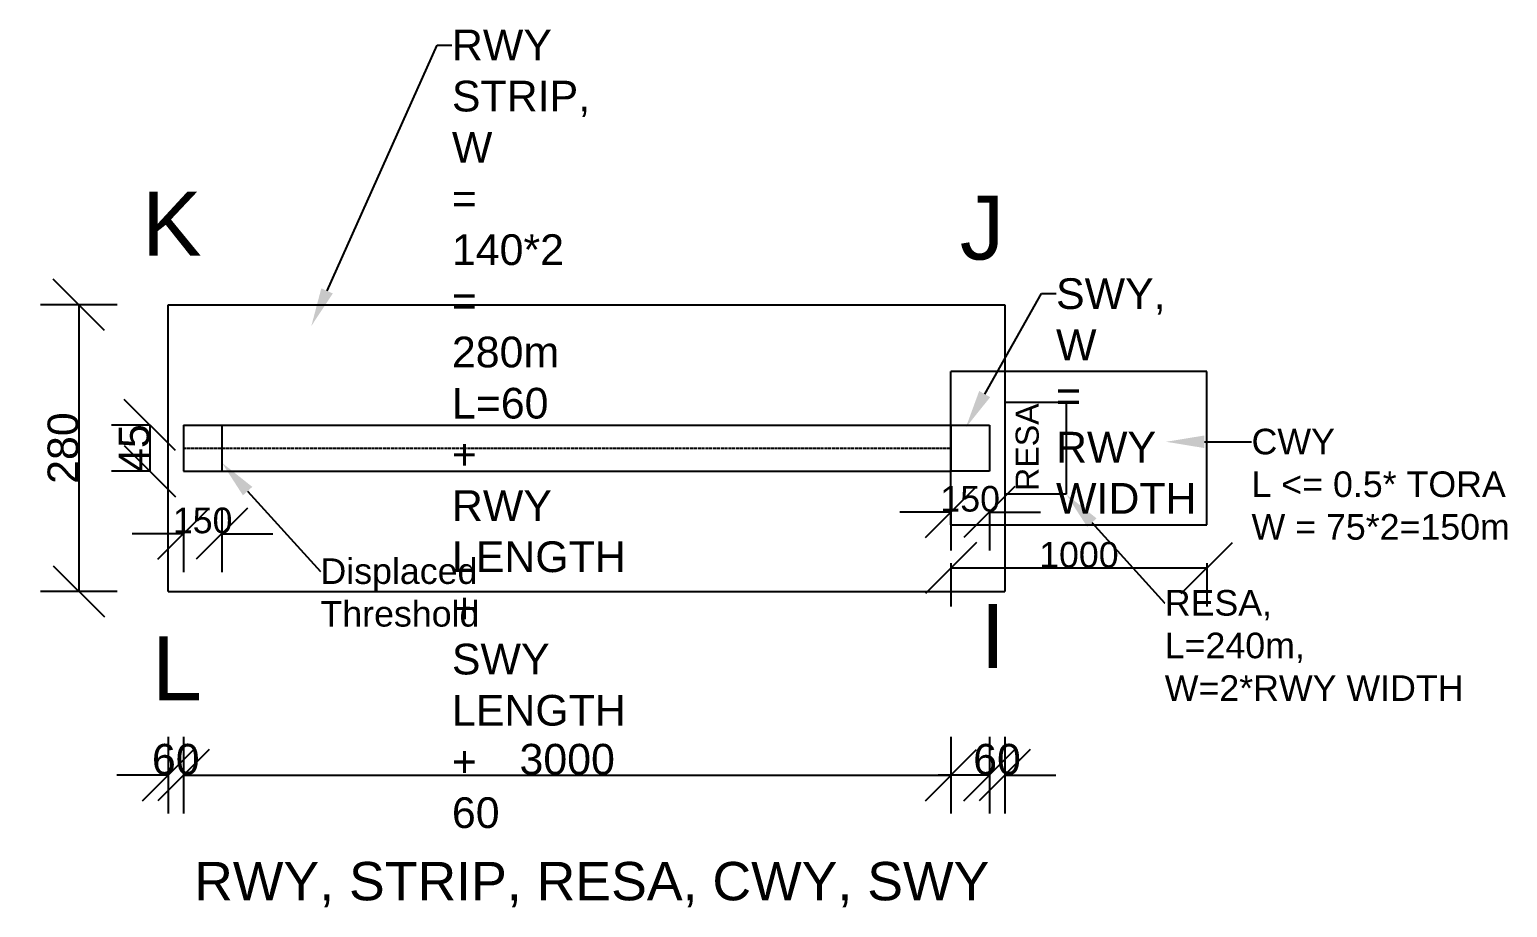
# Model space of a CAD drawing. Header units: metres. Extents: x 53499 to 358985, y 19300 to 120860.
# Drawn here: x 183396 to 189172, y 66312 to 69743 of the extents above; entities that cross this region are included whole.
import ezdxf
from ezdxf import colors
from ezdxf.entities.mleader import LeaderData, LeaderLine
from ezdxf.math import Vec2, Vec3

# ---------------------------------------------------------------- set-up
doc = ezdxf.new("R2010")
doc.units = ezdxf.units.M
doc.header["$MEASUREMENT"] = 0
doc.linetypes.add('ACAD_ISO02W100', pattern=[15, 12, -3])
for name, color, linetype in [('ClearWay', 132, 'Continuous'), ('Dimtxt', 82, 'Continuous'), ('RESA', 92, 'Continuous'), ('Runway', 10, 'Continuous'), ('RWY CL', 80, 'ACAD_ISO02W100'), ('RWY Strip', 160, 'Continuous'), ('Stopway', 42, 'Continuous'), ('Text', 240, 'Continuous')]:
    doc.layers.add(name, color=color, linetype=linetype)
doc.styles.get("Standard").update_dxf_attribs({"font": 'arial.ttf', "height": 425})
doc.styles.add('style1', font='arial.ttf', dxfattribs={"height": 250})
doc.styles.add('style2', font='arial.ttf', dxfattribs={"height": 200})
doc.dimstyles.new('Standard 200', dxfattribs={"dimtxt": 200, "dimasz": 200, "dimexe": 150, "dimexo": 150, "dimgap": 0.09, "dimtad": 1, "dimdec": 0, "dimzin": 0, "dimdsep": 46, "dimtxsty": 'style2', "dimblk": 'OBLIQUE', "dimcen": 0.09, "dimclrt": 256, "dimadec": 0, "dimazin": 0, "dimtfac": 1, "dimtdec": 0, "dimtix": 1, "dimtofl": 0, "dimtmove": 0, "dimatfit": 0, "dimfxl": 150, "dimfxlon": 1, "dimtolj": 1, "dimtzin": 0, "dimarcsym": 0})
doc.dimstyles.new('Standard Ver', dxfattribs={"dimtxt": 200, "dimasz": 200, "dimexe": 150, "dimexo": 150, "dimgap": 0.09, "dimtad": 1, "dimdec": 0, "dimlfac": 0.25, "dimzin": 0, "dimdsep": 46, "dimtxsty": 'style2', "dimblk": 'OBLIQUE', "dimcen": 0.09, "dimclrt": 256, "dimadec": 0, "dimazin": 0, "dimtfac": 1, "dimtdec": 0, "dimtix": 1, "dimtofl": 0, "dimtmove": 0, "dimatfit": 0, "dimfxl": 150, "dimfxlon": 1, "dimtolj": 1, "dimtzin": 0, "dimarcsym": 0})

# ---------------------------------------------------------------- blocks, each defined once
blk = doc.blocks.new('_Oblique')
at = {"color": 0, "linetype": 'ByBlock', "lineweight": -2}
blk.add_line((-0.5, -0.5), (0.5, 0.5), dxfattribs=at)
blk = doc.blocks.new('*D123')
at = {"layer": 'Defpoints', "color": 0, "transparency": 16777216}
for p in [(183937.2, 68017.6), (183997.2, 68017.6), (183997.2, 66829.3)]:
    blk.add_point(p, dxfattribs=at)
at = {"layer": 'Dimtxt', "color": 0, "lineweight": -2, "transparency": 16777216}
for p, q in [((183937.2, 66979.3), (183937.2, 66679.3)), ((183997.2, 66979.3), (183997.2, 66679.3)), ((183937.2, 66829.3), (183737.2, 66829.3)), ((183997.2, 66829.3), (184197.2, 66829.3))]:
    blk.add_line(p, q, dxfattribs=at)
at = {"layer": 'Dimtxt', "color": 0, "lineweight": -2, "transparency": 16777216, "xscale": 200, "yscale": 200, "zscale": 200}
blk.add_blockref('_Oblique', (183937.2, 66829.3), dxfattribs=at)
at = {"layer": 'Dimtxt', "color": 0, "lineweight": -2, "transparency": 16777216, "xscale": 200, "yscale": 200, "zscale": 200, "rotation": 180}
blk.add_blockref('_Oblique', (183997.2, 66829.3), dxfattribs=at)
at = {"layer": 'Dimtxt', "transparency": 16777216, "insert": (183967.2, 66890.7), "char_height": 200, "attachment_point": 5, "style": 'style2'}
blk.add_mtext('\\A1;{\\H0.6x;60}', dxfattribs=at)
blk = doc.blocks.new('*D124')
at = {"layer": 'Defpoints', "color": 0, "transparency": 16777216}
for p in [(183997.2, 68017.6), (186997.2, 68017.6), (186997.2, 66829.3)]:
    blk.add_point(p, dxfattribs=at)
at = {"layer": 'Dimtxt', "color": 0, "lineweight": -2, "transparency": 16777216}
for p, q in [((183997.2, 66979.3), (183997.2, 66679.3)), ((186997.2, 66979.3), (186997.2, 66679.3)), ((183997.2, 66829.3), (186997.2, 66829.3))]:
    blk.add_line(p, q, dxfattribs=at)
at = {"layer": 'Dimtxt', "color": 0, "lineweight": -2, "transparency": 16777216, "xscale": 200, "yscale": 200, "zscale": 200, "rotation": 180}
blk.add_blockref('_Oblique', (183997.2, 66829.3), dxfattribs=at)
at = {"layer": 'Dimtxt', "color": 0, "lineweight": -2, "transparency": 16777216, "xscale": 200, "yscale": 200, "zscale": 200}
blk.add_blockref('_Oblique', (186997.2, 66829.3), dxfattribs=at)
at = {"layer": 'Dimtxt', "transparency": 16777216, "insert": (185497.2, 66890.7), "char_height": 200, "attachment_point": 5, "style": 'style2'}
blk.add_mtext('\\A1;{\\H0.6x;3000}', dxfattribs=at)
blk = doc.blocks.new('*D125')
at = {"layer": 'Defpoints', "color": 0, "transparency": 16777216}
for p in [(183997.2, 68197.6), (183865.8, 68017.6), (183997.2, 68017.6)]:
    blk.add_point(p, dxfattribs=at)
at = {"layer": 'Dimtxt', "color": 0, "lineweight": -2, "transparency": 16777216}
for p, q in [((183865.8, 68197.6), (183715.8, 68197.6)), ((183865.8, 68197.6), (183865.8, 68017.6)), ((183865.8, 68017.6), (183715.8, 68017.6))]:
    blk.add_line(p, q, dxfattribs=at)
at = {"layer": 'Dimtxt', "color": 0, "lineweight": -2, "transparency": 16777216, "xscale": 200, "yscale": 200, "zscale": 200}
for p, rotation in [((183865.8, 68197.6), 90), ((183865.8, 68017.6), 270)]:
    blk.add_blockref('_Oblique', p, dxfattribs=dict(at, rotation=rotation))
at = {"layer": 'Dimtxt', "transparency": 16777216, "insert": (183804.6, 68107.6), "char_height": 200, "attachment_point": 5, "rotation": 90, "style": 'style2'}
blk.add_mtext('\\A1;{\\H0.6x;45}', dxfattribs=at)
blk = doc.blocks.new('*D126')
at = {"layer": 'Defpoints', "color": 0, "transparency": 16777216}
for p in [(183937.2, 68667.6), (183588.3, 67547.6), (183937.2, 67547.6)]:
    blk.add_point(p, dxfattribs=at)
at = {"layer": 'Dimtxt', "color": 0, "lineweight": -2, "transparency": 16777216}
for p, q in [((183738.3, 68667.6), (183438.3, 68667.6)), ((183588.3, 68667.6), (183588.3, 67547.6)), ((183738.3, 67547.6), (183438.3, 67547.6))]:
    blk.add_line(p, q, dxfattribs=at)
at = {"layer": 'Dimtxt', "color": 0, "lineweight": -2, "transparency": 16777216, "xscale": 200, "yscale": 200, "zscale": 200}
for p, rotation in [((183588.3, 68667.6), 90), ((183588.3, 67547.6), 270)]:
    blk.add_blockref('_Oblique', p, dxfattribs=dict(at, rotation=rotation))
at = {"layer": 'Dimtxt', "transparency": 16777216, "insert": (183527, 68107.6), "char_height": 200, "attachment_point": 5, "rotation": 90, "style": 'style2'}
blk.add_mtext('\\A1;{\\H0.6x;280}', dxfattribs=at)
blk = doc.blocks.new('*D127')
at = {"layer": 'Defpoints', "color": 0, "transparency": 16777216}
for p in [(187147.2, 68017.6), (187207.2, 68017.6), (187207.2, 66829.3)]:
    blk.add_point(p, dxfattribs=at)
at = {"layer": 'Dimtxt', "color": 0, "lineweight": -2, "transparency": 16777216}
for p, q in [((187147.2, 66979.3), (187147.2, 66679.3)), ((187207.2, 66979.3), (187207.2, 66679.3)), ((187147.2, 66829.3), (186947.2, 66829.3)), ((187207.2, 66829.3), (187407.2, 66829.3))]:
    blk.add_line(p, q, dxfattribs=at)
at = {"layer": 'Dimtxt', "color": 0, "lineweight": -2, "transparency": 16777216, "xscale": 200, "yscale": 200, "zscale": 200}
blk.add_blockref('_Oblique', (187147.2, 66829.3), dxfattribs=at)
at = {"layer": 'Dimtxt', "color": 0, "lineweight": -2, "transparency": 16777216, "xscale": 200, "yscale": 200, "zscale": 200, "rotation": 180}
blk.add_blockref('_Oblique', (187207.2, 66829.3), dxfattribs=at)
at = {"layer": 'Dimtxt', "transparency": 16777216, "insert": (187177.2, 66890.7), "char_height": 200, "attachment_point": 5, "style": 'style2'}
blk.add_mtext('\\A1;{\\H0.6x;60}', dxfattribs=at)
blk = doc.blocks.new('*D128')
at = {"layer": 'Defpoints', "color": 0, "transparency": 16777216}
for p in [(183997.2, 68017.6), (184147.2, 68017.6), (184147.2, 67772.9)]:
    blk.add_point(p, dxfattribs=at)
at = {"layer": 'Dimtxt', "color": 0, "lineweight": -2, "transparency": 16777216}
for p, q in [((183997.2, 67867.6), (183997.2, 67622.9)), ((184147.2, 67867.6), (184147.2, 67622.9)), ((183997.2, 67772.9), (183797.2, 67772.9)), ((184147.2, 67772.9), (184347.2, 67772.9))]:
    blk.add_line(p, q, dxfattribs=at)
at = {"layer": 'Dimtxt', "color": 0, "lineweight": -2, "transparency": 16777216, "xscale": 200, "yscale": 200, "zscale": 200}
blk.add_blockref('_Oblique', (183997.2, 67772.9), dxfattribs=at)
at = {"layer": 'Dimtxt', "color": 0, "lineweight": -2, "transparency": 16777216, "xscale": 200, "yscale": 200, "zscale": 200, "rotation": 180}
blk.add_blockref('_Oblique', (184147.2, 67772.9), dxfattribs=at)
at = {"layer": 'Dimtxt', "transparency": 16777216, "insert": (184072.2, 67824.1), "char_height": 200, "attachment_point": 5, "style": 'style2'}
blk.add_mtext('\\A1;{\\H0.5x;150}', dxfattribs=at)
blk = doc.blocks.new('*D129')
at = {"layer": 'Defpoints', "color": 0, "transparency": 16777216}
for p in [(186997.2, 67807.6), (187997.2, 67807.6), (187997.2, 67639)]:
    blk.add_point(p, dxfattribs=at)
at = {"layer": 'Dimtxt', "color": 0, "lineweight": -2, "transparency": 16777216}
for p, q in [((186997.2, 67657.6), (186997.2, 67489)), ((187997.2, 67657.6), (187997.2, 67489)), ((186997.2, 67639), (187997.2, 67639))]:
    blk.add_line(p, q, dxfattribs=at)
at = {"layer": 'Dimtxt', "color": 0, "lineweight": -2, "transparency": 16777216, "xscale": 200, "yscale": 200, "zscale": 200, "rotation": 180}
blk.add_blockref('_Oblique', (186997.2, 67639), dxfattribs=at)
at = {"layer": 'Dimtxt', "color": 0, "lineweight": -2, "transparency": 16777216, "xscale": 200, "yscale": 200, "zscale": 200}
blk.add_blockref('_Oblique', (187997.2, 67639), dxfattribs=at)
at = {"layer": 'Dimtxt', "transparency": 16777216, "insert": (187497.2, 67690.1), "char_height": 200, "attachment_point": 5, "style": 'style2'}
blk.add_mtext('\\A1;{\\H0.5x;1000}', dxfattribs=at)
blk = doc.blocks.new('*D130')
at = {"layer": 'Defpoints', "color": 0, "transparency": 16777216}
for p in [(186997.2, 68017.6), (187147.2, 68017.6), (187147.2, 67857.7)]:
    blk.add_point(p, dxfattribs=at)
at = {"layer": 'Dimtxt', "color": 0, "lineweight": -2, "transparency": 16777216}
for p, q in [((186997.2, 67857.7), (186797.2, 67857.7)), ((186997.2, 67867.6), (186997.2, 67707.7)), ((187147.2, 67867.6), (187147.2, 67707.7)), ((187147.2, 67857.7), (187347.2, 67857.7))]:
    blk.add_line(p, q, dxfattribs=at)
at = {"layer": 'Dimtxt', "color": 0, "lineweight": -2, "transparency": 16777216, "xscale": 200, "yscale": 200, "zscale": 200}
blk.add_blockref('_Oblique', (186997.2, 67857.7), dxfattribs=at)
at = {"layer": 'Dimtxt', "color": 0, "lineweight": -2, "transparency": 16777216, "xscale": 200, "yscale": 200, "zscale": 200, "rotation": 180}
blk.add_blockref('_Oblique', (187147.2, 67857.7), dxfattribs=at)
at = {"layer": 'Dimtxt', "transparency": 16777216, "insert": (187072.2, 67908.8), "char_height": 200, "attachment_point": 5, "style": 'style2'}
blk.add_mtext('\\A1;{\\H0.5x;150}', dxfattribs=at)

msp = doc.modelspace()

# ---------------------------------------------------------------- linework, layer by layer
at = {"layer": 'ClearWay'}
for p, q in [((187997.2, 68407.6), (186997.2, 68407.6)), ((186997.2, 67807.6), (186997.2, 68407.6)), ((187997.2, 67807.6), (187997.2, 68407.6)), ((186997.2, 67807.6), (187997.2, 67807.6))]:
    msp.add_line(p, q, dxfattribs=at)
at = {"layer": 'RESA'}
for p, q in [((187207.2, 68287.6), (187447.2, 68287.6)), ((187207.2, 68287.6), (187207.2, 67927.6)), ((187447.2, 68287.6), (187447.2, 67927.6)), ((187447.2, 67927.6), (187207.2, 67927.6))]:
    msp.add_line(p, q, dxfattribs=at)
at = {"layer": 'Runway'}
for p, q in [((183997.2, 68197.6), (183997.2, 68017.6)), ((183997.2, 68197.6), (186997.2, 68197.6)), ((184147.2, 68197.6), (184147.2, 68017.6)), ((186997.2, 68197.6), (186997.2, 68017.6)), ((183997.2, 68017.6), (186997.2, 68017.6))]:
    msp.add_line(p, q, dxfattribs=at)
at = {"layer": 'RWY CL'}
msp.add_line((183997.2, 68107.6), (186997.2, 68107.6), dxfattribs=at)
at = {"layer": 'RWY Strip'}
for p, q in [((183937.2, 67547.6), (183937.2, 68667.6)), ((183937.2, 68667.6), (187207.2, 68667.6)), ((187207.2, 68667.6), (187207.2, 67547.6)), ((183937.2, 67547.6), (187207.2, 67547.6))]:
    msp.add_line(p, q, dxfattribs=at)
at = {"layer": 'Stopway'}
for p, q in [((186997.2, 68197.6), (187147.2, 68197.6)), ((187147.2, 68197.6), (187147.2, 68017.6)), ((187147.2, 68017.6), (186997.2, 68017.6))]:
    msp.add_line(p, q, dxfattribs=at)

# ---------------------------------------------------------------- texts
at = {"layer": 'Text', "attachment_point": 3, "style": 'style1'}
for s, width, gutter_width, heights, insert, char_height in [('K', 99.134, 1, [0], (184068.3, 69109.6), 250), ('J', 99.134, 1, [0], (187206, 69094.4), 250), ('I', 200, 1, [0], (187209.7, 67498.8), 250), ('L', 200, 1, [0], (184069.1, 67372.2), 250), ('RWY, STRIP, RESA, CWY, SWY', 4344.145, 1000, [207.5], (187147.2, 66490.2), 150)]:
    msp.add_mtext_dynamic_manual_height_columns(s, width=width, gutter_width=gutter_width, heights=heights, dxfattribs=dict(at, insert=insert, char_height=char_height))
at = {"layer": 'Text', "insert": (187250, 68282.3), "char_height": 90, "attachment_point": 3, "rotation": 90, "style": 'style1'}
msp.add_mtext_dynamic_manual_height_columns('RESA', width=99.134, gutter_width=1, heights=[0], dxfattribs=at)

# ---------------------------------------------------------------- dimensions: what is measured, and where the dimension line sits
at = {"layer": 'Dimtxt'}
for base, p1, p2, picture, middle in [((183588.3, 67547.6), (183937.2, 68667.6), (183937.2, 67547.6), '*D126', (183527, 68107.6)), ((183865.8, 68017.6), (183997.2, 68197.6), (183997.2, 68017.6), '*D125', (183804.6, 68107.6))]:
    dim = msp.add_linear_dim(base=base, p1=p1, p2=p2, angle=90, text='{\\H0.6x;<>}', dimstyle='Standard Ver', dxfattribs=at)
    dim.commit()
    dim.dimension.update_dxf_attribs({"geometry": picture, "text_midpoint": middle})
for base, p1, p2, text, picture, middle in [((183997.2, 66829.3), (183937.2, 68017.6), (183997.2, 68017.6), '{\\H0.6x;<>}', '*D123', (183967.2, 66890.7)), ((184147.2, 67772.9), (183997.2, 68017.6), (184147.2, 68017.6), '{\\H0.5x;<>}', '*D128', (184072.2, 67824.1)), ((186997.2, 66829.3), (183997.2, 68017.6), (186997.2, 68017.6), '{\\H0.6x;<>}', '*D124', (185497.2, 66890.7)), ((187147.2, 67857.7), (186997.2, 68017.6), (187147.2, 68017.6), '{\\H0.5x;<>}', '*D130', (187072.2, 67908.8)), ((187207.2, 66829.3), (187147.2, 68017.6), (187207.2, 68017.6), '{\\H0.6x;<>}', '*D127', (187177.2, 66890.7)), ((187997.2, 67639), (186997.2, 67807.6), (187997.2, 67807.6), '{\\H0.5x;<>}', '*D129', (187497.2, 67690.1))]:
    dim = msp.add_linear_dim(base=base, p1=p1, p2=p2, text=text, dimstyle='Standard 200', dxfattribs=at)
    dim.commit()
    dim.dimension.update_dxf_attribs({"geometry": picture, "text_midpoint": middle})

# ---------------------------------------------------------------- leaders
ml = msp.add_multileader_mtext('Standard', dxfattribs=at)
ml.set_content('RWY STRIP, \\PW = 140*2 = 280m\\PL=60 + RWY LENGTH + SWY LENGTH + 60', color=256)
ml.set_leader_properties()
ml.build(insert=Vec2(0, 0))
ml.multileader.update_dxf_attribs({"dogleg_length": 0.36, "arrow_head_size": 150})
ctx = ml.context
ctx.base_point, ctx.char_height, ctx.arrow_head_size, ctx.landing_gap_size, ctx.plane_origin = Vec3(185046.4, 69682.4), 120, 150, 0.09, Vec3(184693.9, 69159.2)
notes = []
notes.append((ctx, [(0, (1, 1, 0), (184989.2, 69682.4), (1, 0), 57.3, [(0, [(184497.2, 68585.2)], 0, [])])]))
ctx.mtext.insert, ctx.mtext.width, ctx.mtext.flow_direction = Vec3(185046.5, 69743.4), 4.763, 5
ml = msp.add_multileader_mtext('Standard', dxfattribs=at)
ml.set_content('SWY, \\PW = RWY WIDTH ', color=256)
ml.set_leader_properties()
ml.build(insert=Vec2(0, 0))
ml.multileader.update_dxf_attribs({"dogleg_length": 0.36, "arrow_head_size": 150})
ctx = ml.context
ctx.base_point, ctx.char_height, ctx.arrow_head_size, ctx.landing_gap_size, ctx.plane_origin = Vec3(187407.7, 68711.2), 120, 150, 0.09, Vec3(187055.2, 68188.1)
notes.append((ctx, [(0, (1, 1, 0), (187350.5, 68711.2), (1, 0), 57.3, [(0, [(187055.2, 68188.1)], 0, [])])]))
ctx.mtext.insert, ctx.mtext.width, ctx.mtext.flow_direction = Vec3(187407.8, 68771.3), 4.763, 5
ml = msp.add_multileader_mtext('Standard', dxfattribs=at)
ml.set_content('CWY\\PL <= 0.5* TORA\\PW = 75*2=150m', color=256)
ml.set_leader_properties()
ml.build(insert=Vec2(0, 0))
ml.multileader.update_dxf_attribs({"dogleg_length": 0.36, "arrow_head_size": 150})
ctx = ml.context
ctx.base_point, ctx.char_height, ctx.arrow_head_size, ctx.landing_gap_size, ctx.plane_origin = Vec3(188171.9, 68132.3), 100, 150, 0.09, Vec3(187838, 68132.3)
notes.append((ctx, [(0, (1, 1, 0), (188171.5, 68132.3), (1, 0), 0.36, [(0, [(187838, 68132.3)], 0, [])])]))
ctx.mtext.insert, ctx.mtext.flow_direction = Vec3(188172, 68183.2), 5
ml = msp.add_multileader_mtext('Standard', dxfattribs=at)
ml.set_content('Displaced \\PThreshold', color=256)
ml.set_leader_properties()
ml.build(insert=Vec2(0, 0))
ml.multileader.update_dxf_attribs({"dogleg_length": 0.36, "arrow_head_size": 150})
ctx = ml.context
ctx.base_point, ctx.char_height, ctx.arrow_head_size, ctx.landing_gap_size, ctx.plane_origin = Vec3(184532.7, 67625.9), 100, 150, 0.09, Vec3(184147.2, 68050.7)
notes.append((ctx, [(0, (1, 1, 0), (184532.4, 67625.9), (1, 0), 0.36, [(0, [(184147.2, 68050.7)], 0, [])])]))
ctx.mtext.insert, ctx.mtext.flow_direction = Vec3(184532.8, 67676.7), 5
ml = msp.add_multileader_mtext('Standard', dxfattribs=at)
ml.set_content('RESA, \\PL=240m, \\PW=2*RWY WIDTH', color=256)
ml.set_leader_properties()
ml.build(insert=Vec2(0, 0))
ml.multileader.update_dxf_attribs({"dogleg_length": 0.36, "arrow_head_size": 150})
ctx = ml.context
ctx.base_point, ctx.char_height, ctx.arrow_head_size, ctx.landing_gap_size, ctx.plane_origin = Vec3(187832.7, 67502.8), 100, 150, 0.09, Vec3(187447.2, 67927.6)
notes.append((ctx, [(0, (1, 1, 0), (187832.4, 67502.8), (1, 0), 0.36, [(0, [(187447.2, 67927.6)], 0, [])])]))
ctx.mtext.insert, ctx.mtext.flow_direction = Vec3(187832.8, 67552.9), 5
for ctx, leaders in notes:
    for number, flags, end, landing, length, lines in leaders:
        leader = LeaderData()
        leader.index, (leader.has_last_leader_line, leader.has_dogleg_vector, leader.attachment_direction) = number, flags
        leader.last_leader_point, leader.dogleg_vector, leader.dogleg_length = Vec3(end), Vec3(landing), length
        for number, points, colour, breaks in lines:
            line = LeaderLine()
            line.index, line.vertices, line.color, line.breaks = number, Vec3.list(points), colors.encode_raw_color(colour), breaks
            leader.lines.append(line)
        ctx.leaders.append(leader)

doc.saveas('drawing.dxf')
